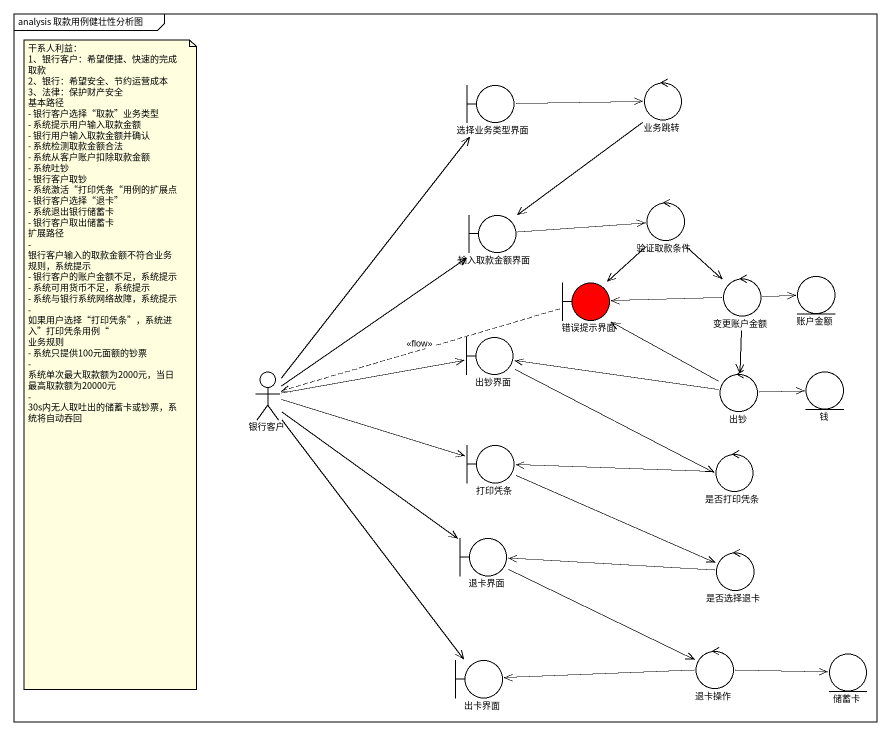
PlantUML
@startuml
mainframe analysis 取款用例健壮性分析图
boundary 选择业务类型界面
control 业务跳转
boundary 输入取款金额界面
control 验证取款条件
boundary 错误提示界面 #FF0000
control 变更账户金额
entity 账户金额
boundary 出钞界面
actor 银行客户
control 出钞
entity 钱
boundary 打印凭条
control 是否打印凭条
boundary 退卡界面
control 是否选择退卡
control 退卡操作
entity 储蓄卡
boundary 出卡界面
选择业务类型界面 -right-> 业务跳转
业务跳转 --> 输入取款金额界面
输入取款金额界面 -right-> 验证取款条件
验证取款条件 --> 错误提示界面
验证取款条件 --> 变更账户金额
错误提示界面 .left.> 银行客户 : <<flow>>
变更账户金额 -left-> 错误提示界面
变更账户金额 -right-> 账户金额
变更账户金额 --> 出钞
出钞界面 -right-> 是否打印凭条
银行客户 -up-> 选择业务类型界面
银行客户 -up-> 输入取款金额界面
银行客户 -right-> 出钞界面
银行客户 -right-> 打印凭条
银行客户 --> 退卡界面
银行客户 --> 出卡界面
出钞 -left-> 错误提示界面
出钞 -left-> 出钞界面
出钞 -right-> 钱
打印凭条 -right-> 是否选择退卡
是否打印凭条 -left-> 打印凭条
退卡界面 -right-> 退卡操作
是否选择退卡 -left-> 退卡界面
退卡操作 -right-> 储蓄卡
退卡操作 -left-> 出卡界面
note as N1
  干系人利益：
  1、银行客户：希望便捷、快速的完成取款
  2、银行：希望安全、节约运营成本
  3、法律：保护财产安全
  基本路径
  - 银行客户选择“取款”业务类型
  - 系统提示用户输入取款金额
  - 银行用户输入取款金额并确认
  - 系统检测取款金额合法
  - 系统从客户账户扣除取款金额
  - 系统吐钞
  - 银行客户取钞
  - 系统激活“打印凭条“用例的扩展点
  - 银行客户选择“退卡”
  - 系统退出银行储蓄卡
  - 银行客户取出储蓄卡
  扩展路径
  - 银行客户输入的取款金额不符合业务规则，系统提示
  - 银行客户的账户金额不足，系统提示
  - 系统可用货币不足，系统提示
  - 系统与银行系统网络故障，系统提示
  - 如果用户选择“打印凭条”，系统进入”打印凭条用例“
  业务规则
  - 系统只提供100元面额的钞票
  - 系统单次最大取款额为2000元，当日最高取款额为20000元
  - 30s内无人取吐出的储蓄卡或钞票，系统将自动吞回
end note
@enduml
